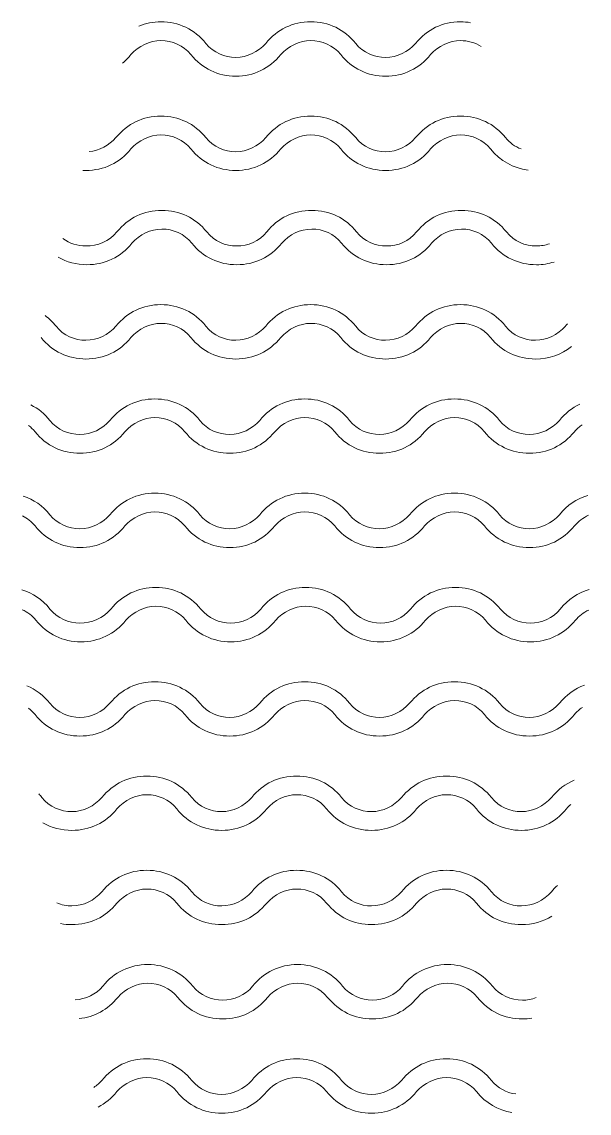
# Model space of a CAD drawing. Header units: inches. Extents: x 70 to 1671, y -1124 to -34.
# Drawn here: x 1274.2 to 1367, y -874.2 to -695.8 of the extents above; entities that cross this region are included whole.
import ezdxf

# ---------------------------------------------------------------- set-up
doc = ezdxf.new("R2010")
doc.units = ezdxf.units.IN
doc.header["$MEASUREMENT"] = 0
doc.layers.add('creasing lines + designs', color=7, linetype='Continuous')

# ---------------------------------------------------------------- blocks, each defined once
blk = doc.blocks.new('block 31')
at = {"layer": 'creasing lines + designs', "color": 3, "lineweight": 5}
for points, knots in [([(1293.3, -696.49), (1294.42, -696.03), (1295.64, -695.79), (1296.92, -695.79), (1299.83, -695.79), (1302.44, -697.02), (1304.27, -699.32), (1305.5, -700.85), (1307.34, -701.61), (1309.18, -701.61), (1311.02, -701.61), (1312.85, -700.7), (1314.08, -699.32), (1315.92, -697.02), (1318.52, -695.79), (1321.43, -695.79), (1324.35, -695.79), (1326.95, -697.02), (1328.79, -699.32), (1330.01, -700.85), (1331.85, -701.61), (1333.69, -701.61), (1335.53, -701.61), (1337.37, -700.7), (1338.59, -699.32), (1340.43, -697.02), (1343.04, -695.79), (1345.95, -695.79), (1346.51, -695.79), (1347.06, -695.84), (1347.6, -695.93)], [0, 0, 0, 0, 1, 1, 1, 2, 2, 2, 3, 3, 3, 4, 4, 4, 5, 5, 5, 6, 6, 6, 7, 7, 7, 8, 8, 8, 9, 9, 9, 10, 10, 10, 10]), ([(1349.33, -699.81), (1348.31, -699.18), (1347.13, -698.86), (1345.95, -698.86), (1344.11, -698.86), (1342.27, -699.78), (1341.05, -701.15), (1339.21, -703.45), (1336.6, -704.68), (1333.69, -704.68), (1330.78, -704.68), (1328.18, -703.45), (1326.34, -701.15), (1325.11, -699.62), (1323.27, -698.86), (1321.43, -698.86), (1319.6, -698.86), (1317.76, -699.78), (1316.53, -701.15), (1314.69, -703.45), (1312.09, -704.68), (1309.18, -704.68), (1306.27, -704.68), (1303.66, -703.45), (1301.82, -701.15), (1300.6, -699.62), (1298.76, -698.86), (1296.92, -698.86), (1295.08, -698.86), (1293.24, -699.78), (1292.02, -701.15), (1291.6, -701.68), (1291.14, -702.14), (1290.65, -702.55)], [0, 0, 0, 0, 1, 1, 1, 2, 2, 2, 3, 3, 3, 4, 4, 4, 5, 5, 5, 6, 6, 6, 7, 7, 7, 8, 8, 8, 9, 9, 9, 10, 10, 10, 11, 11, 11, 11]), ([(1285.16, -717), (1286.83, -716.86), (1288.45, -715.98), (1289.57, -714.73), (1291.41, -712.43), (1294.01, -711.21), (1296.92, -711.21), (1299.83, -711.21), (1302.44, -712.43), (1304.27, -714.73), (1305.5, -716.26), (1307.34, -717.03), (1309.18, -717.03), (1311.02, -717.03), (1312.85, -716.11), (1314.08, -714.73), (1315.92, -712.43), (1318.52, -711.21), (1321.43, -711.21), (1324.35, -711.21), (1326.95, -712.43), (1328.79, -714.73), (1330.01, -716.26), (1331.85, -717.03), (1333.69, -717.03), (1335.53, -717.03), (1337.37, -716.11), (1338.59, -714.73), (1340.43, -712.43), (1343.04, -711.21), (1345.95, -711.21), (1348.86, -711.21), (1351.46, -712.43), (1353.3, -714.73), (1353.99, -715.59), (1354.88, -716.2), (1355.85, -716.58)], [0, 0, 0, 0, 1, 1, 1, 2, 2, 2, 3, 3, 3, 4, 4, 4, 5, 5, 5, 6, 6, 6, 7, 7, 7, 8, 8, 8, 9, 9, 9, 10, 10, 10, 11, 11, 11, 12, 12, 12, 12]), ([(1356.99, -720.02), (1354.57, -719.72), (1352.43, -718.54), (1350.85, -716.57), (1349.63, -715.04), (1347.79, -714.27), (1345.95, -714.27), (1344.11, -714.27), (1342.27, -715.19), (1341.05, -716.57), (1339.21, -718.87), (1336.6, -720.09), (1333.69, -720.09), (1330.78, -720.09), (1328.18, -718.87), (1326.34, -716.57), (1325.11, -715.04), (1323.27, -714.27), (1321.43, -714.27), (1319.6, -714.27), (1317.76, -715.19), (1316.53, -716.57), (1314.69, -718.87), (1312.09, -720.09), (1309.18, -720.09), (1306.27, -720.09), (1303.66, -718.87), (1301.82, -716.57), (1300.6, -715.04), (1298.76, -714.27), (1296.92, -714.27), (1295.08, -714.27), (1293.24, -715.19), (1292.02, -716.57), (1290.18, -718.87), (1287.57, -720.09), (1284.66, -720.09), (1284.49, -720.09), (1284.31, -720.09), (1284.14, -720.08)], [0, 0, 0, 0, 1, 1, 1, 2, 2, 2, 3, 3, 3, 4, 4, 4, 5, 5, 5, 6, 6, 6, 7, 7, 7, 8, 8, 8, 9, 9, 9, 10, 10, 10, 11, 11, 11, 12, 12, 12, 13, 13, 13, 13]), ([(1280.87, -731.21), (1281.98, -732.03), (1283.32, -732.44), (1284.66, -732.44), (1286.5, -732.44), (1288.49, -731.68), (1289.72, -730.14), (1291.56, -727.85), (1294.16, -726.62), (1297.07, -726.62), (1299.98, -726.62), (1302.59, -727.85), (1304.43, -730.14), (1305.65, -731.68), (1307.49, -732.44), (1309.33, -732.44), (1311.17, -732.44), (1313.01, -731.68), (1314.23, -730.14), (1316.07, -727.85), (1318.68, -726.62), (1321.59, -726.62), (1324.5, -726.62), (1327.1, -727.85), (1328.94, -730.14), (1330.17, -731.68), (1332.01, -732.44), (1333.84, -732.44), (1335.68, -732.44), (1337.52, -731.68), (1338.75, -730.14), (1340.59, -727.85), (1343.19, -726.62), (1346.1, -726.62), (1349.01, -726.62), (1351.62, -727.85), (1353.46, -730.14), (1354.68, -731.68), (1356.52, -732.44), (1358.36, -732.44), (1359.09, -732.44), (1359.81, -732.32), (1360.5, -732.08)], [0, 0, 0, 0, 1, 1, 1, 2, 2, 2, 3, 3, 3, 4, 4, 4, 5, 5, 5, 6, 6, 6, 7, 7, 7, 8, 8, 8, 9, 9, 9, 10, 10, 10, 11, 11, 11, 12, 12, 12, 13, 13, 13, 14, 14, 14, 14]), ([(1361.25, -735.07), (1360.34, -735.35), (1359.37, -735.51), (1358.36, -735.51), (1355.45, -735.51), (1352.84, -734.28), (1351, -731.98), (1349.78, -730.45), (1347.94, -729.68), (1346.1, -729.68), (1344.26, -729.68), (1342.42, -730.6), (1341.2, -731.98), (1339.36, -734.28), (1336.76, -735.51), (1333.84, -735.51), (1330.93, -735.51), (1328.33, -734.28), (1326.49, -731.98), (1325.26, -730.45), (1323.43, -729.68), (1321.59, -729.68), (1319.75, -729.68), (1317.91, -730.6), (1316.69, -731.98), (1314.85, -734.28), (1312.24, -735.51), (1309.33, -735.51), (1306.42, -735.51), (1303.82, -734.28), (1301.98, -731.98), (1300.75, -730.45), (1298.91, -729.68), (1297.07, -729.68), (1295.24, -729.68), (1293.4, -730.6), (1292.17, -731.98), (1290.33, -734.28), (1287.73, -735.51), (1284.82, -735.51), (1283.11, -735.51), (1281.5, -735.08), (1280.1, -734.26)], [0, 0, 0, 0, 1, 1, 1, 2, 2, 2, 3, 3, 3, 4, 4, 4, 5, 5, 5, 6, 6, 6, 7, 7, 7, 8, 8, 8, 9, 9, 9, 10, 10, 10, 11, 11, 11, 12, 12, 12, 13, 13, 13, 14, 14, 14, 14]), ([(1277.97, -743.83), (1278.63, -744.31), (1279.23, -744.89), (1279.76, -745.56), (1280.99, -747.09), (1282.83, -747.85), (1284.66, -747.85), (1286.5, -747.85), (1288.34, -746.94), (1289.57, -745.56), (1291.41, -743.26), (1294.01, -742.03), (1296.92, -742.03), (1299.83, -742.03), (1302.44, -743.26), (1304.27, -745.56), (1305.5, -747.09), (1307.34, -747.85), (1309.18, -747.85), (1311.02, -747.85), (1312.85, -746.94), (1314.08, -745.56), (1315.92, -743.26), (1318.52, -742.03), (1321.43, -742.03), (1324.35, -742.03), (1326.95, -743.26), (1328.79, -745.56), (1330.01, -747.09), (1331.85, -747.85), (1333.69, -747.85), (1335.53, -747.85), (1337.37, -746.94), (1338.59, -745.56), (1340.43, -743.26), (1343.04, -742.03), (1345.95, -742.03), (1348.86, -742.03), (1351.46, -743.26), (1353.3, -745.56), (1354.53, -747.09), (1356.37, -747.85), (1358.21, -747.85), (1360.04, -747.85), (1361.88, -746.94), (1363.11, -745.56), (1363.22, -745.42), (1363.33, -745.29), (1363.44, -745.17)], [0, 0, 0, 0, 1, 1, 1, 2, 2, 2, 3, 3, 3, 4, 4, 4, 5, 5, 5, 6, 6, 6, 7, 7, 7, 8, 8, 8, 9, 9, 9, 10, 10, 10, 11, 11, 11, 12, 12, 12, 13, 13, 13, 14, 14, 14, 15, 15, 15, 16, 16, 16, 16]), ([(1364.1, -748.87), (1362.45, -750.21), (1360.41, -750.92), (1358.21, -750.92), (1355.29, -750.92), (1352.69, -749.69), (1350.85, -747.4), (1349.63, -745.86), (1347.79, -745.1), (1345.95, -745.1), (1344.11, -745.1), (1342.27, -746.02), (1341.05, -747.4), (1339.21, -749.69), (1336.6, -750.92), (1333.69, -750.92), (1330.78, -750.92), (1328.18, -749.69), (1326.34, -747.4), (1325.11, -745.86), (1323.27, -745.1), (1321.43, -745.1), (1319.6, -745.1), (1317.76, -746.02), (1316.53, -747.4), (1314.69, -749.69), (1312.09, -750.92), (1309.18, -750.92), (1306.27, -750.92), (1303.66, -749.69), (1301.82, -747.4), (1300.6, -745.86), (1298.76, -745.1), (1296.92, -745.1), (1295.08, -745.1), (1293.24, -746.02), (1292.02, -747.4), (1290.18, -749.69), (1287.57, -750.92), (1284.66, -750.92), (1281.75, -750.92), (1279.15, -749.69), (1277.31, -747.4)], [0, 0, 0, 0, 1, 1, 1, 2, 2, 2, 3, 3, 3, 4, 4, 4, 5, 5, 5, 6, 6, 6, 7, 7, 7, 8, 8, 8, 9, 9, 9, 10, 10, 10, 11, 11, 11, 12, 12, 12, 13, 13, 13, 14, 14, 14, 14]), ([(1275.65, -758.43), (1276.84, -759.02), (1277.89, -759.87), (1278.77, -760.97), (1280, -762.5), (1281.84, -763.27), (1283.68, -763.27), (1285.52, -763.27), (1287.35, -762.35), (1288.58, -760.97), (1290.42, -758.67), (1293.02, -757.45), (1295.93, -757.45), (1298.84, -757.45), (1301.45, -758.67), (1303.29, -760.97), (1304.51, -762.5), (1306.35, -763.27), (1308.19, -763.27), (1310.03, -763.27), (1311.87, -762.35), (1313.09, -760.97), (1314.93, -758.67), (1317.54, -757.45), (1320.45, -757.45), (1323.36, -757.45), (1325.96, -758.67), (1327.8, -760.97), (1329.03, -762.5), (1330.87, -763.27), (1332.7, -763.27), (1334.54, -763.27), (1336.38, -762.35), (1337.61, -760.97), (1339.45, -758.67), (1342.05, -757.45), (1344.96, -757.45), (1347.87, -757.45), (1350.48, -758.67), (1352.32, -760.97), (1353.54, -762.5), (1355.38, -763.27), (1357.22, -763.27), (1359.06, -763.27), (1360.9, -762.35), (1362.12, -760.97), (1363.06, -759.79), (1364.2, -758.9), (1365.48, -758.31)], [0, 0, 0, 0, 1, 1, 1, 2, 2, 2, 3, 3, 3, 4, 4, 4, 5, 5, 5, 6, 6, 6, 7, 7, 7, 8, 8, 8, 9, 9, 9, 10, 10, 10, 11, 11, 11, 12, 12, 12, 13, 13, 13, 14, 14, 14, 15, 15, 15, 16, 16, 16, 16]), ([(1365.86, -761.66), (1365.39, -761.99), (1364.96, -762.37), (1364.57, -762.81), (1362.73, -765.11), (1360.13, -766.33), (1357.22, -766.33), (1354.31, -766.33), (1351.7, -765.11), (1349.86, -762.81), (1348.64, -761.28), (1346.8, -760.51), (1344.96, -760.51), (1343.12, -760.51), (1341.28, -761.43), (1340.06, -762.81), (1338.22, -765.11), (1335.62, -766.33), (1332.7, -766.33), (1329.79, -766.33), (1327.19, -765.11), (1325.35, -762.81), (1324.12, -761.28), (1322.29, -760.51), (1320.45, -760.51), (1318.61, -760.51), (1316.77, -761.43), (1315.54, -762.81), (1313.71, -765.11), (1311.1, -766.33), (1308.19, -766.33), (1305.28, -766.33), (1302.67, -765.11), (1300.84, -762.81), (1299.61, -761.28), (1297.77, -760.51), (1295.93, -760.51), (1294.1, -760.51), (1292.26, -761.43), (1291.03, -762.81), (1289.19, -765.11), (1286.59, -766.33), (1283.68, -766.33), (1280.77, -766.33), (1278.16, -765.11), (1276.32, -762.81), (1276.01, -762.42), (1275.66, -762.08), (1275.27, -761.79)], [0, 0, 0, 0, 1, 1, 1, 2, 2, 2, 3, 3, 3, 4, 4, 4, 5, 5, 5, 6, 6, 6, 7, 7, 7, 8, 8, 8, 9, 9, 9, 10, 10, 10, 11, 11, 11, 12, 12, 12, 13, 13, 13, 14, 14, 14, 15, 15, 15, 16, 16, 16, 16]), ([(1274.39, -773.32), (1276.08, -773.87), (1277.59, -774.9), (1278.77, -776.38), (1280, -777.92), (1281.84, -778.68), (1283.68, -778.68), (1285.52, -778.68), (1287.35, -777.76), (1288.58, -776.38), (1290.42, -774.09), (1293.02, -772.86), (1295.93, -772.86), (1298.84, -772.86), (1301.45, -774.09), (1303.29, -776.38), (1304.51, -777.92), (1306.35, -778.68), (1308.19, -778.68), (1310.03, -778.68), (1311.87, -777.76), (1313.09, -776.38), (1314.93, -774.09), (1317.54, -772.86), (1320.45, -772.86), (1323.36, -772.86), (1325.96, -774.09), (1327.8, -776.38), (1329.03, -777.92), (1330.87, -778.68), (1332.7, -778.68), (1334.54, -778.68), (1336.38, -777.76), (1337.61, -776.38), (1339.45, -774.09), (1342.05, -772.86), (1344.96, -772.86), (1347.87, -772.86), (1350.48, -774.09), (1352.32, -776.38), (1353.54, -777.92), (1355.38, -778.68), (1357.22, -778.68), (1359.06, -778.68), (1360.9, -777.76), (1362.12, -776.38), (1363.37, -774.83), (1364.96, -773.77), (1366.76, -773.24)], [0, 0, 0, 0, 1, 1, 1, 2, 2, 2, 3, 3, 3, 4, 4, 4, 5, 5, 5, 6, 6, 6, 7, 7, 7, 8, 8, 8, 9, 9, 9, 10, 10, 10, 11, 11, 11, 12, 12, 12, 13, 13, 13, 14, 14, 14, 15, 15, 15, 16, 16, 16, 16]), ([(1366.9, -776.48), (1366.01, -776.88), (1365.23, -777.49), (1364.57, -778.22), (1362.73, -780.52), (1360.13, -781.75), (1357.22, -781.75), (1354.31, -781.75), (1351.7, -780.52), (1349.86, -778.22), (1348.64, -776.69), (1346.8, -775.92), (1344.96, -775.92), (1343.12, -775.92), (1341.28, -776.84), (1340.06, -778.22), (1338.22, -780.52), (1335.62, -781.75), (1332.7, -781.75), (1329.79, -781.75), (1327.19, -780.52), (1325.35, -778.22), (1324.12, -776.69), (1322.29, -775.92), (1320.45, -775.92), (1318.61, -775.92), (1316.77, -776.84), (1315.54, -778.22), (1313.71, -780.52), (1311.1, -781.75), (1308.19, -781.75), (1305.28, -781.75), (1302.67, -780.52), (1300.84, -778.22), (1299.61, -776.69), (1297.77, -775.92), (1295.93, -775.92), (1294.1, -775.92), (1292.26, -776.84), (1291.03, -778.22), (1289.19, -780.52), (1286.59, -781.75), (1283.68, -781.75), (1280.77, -781.75), (1278.16, -780.52), (1276.32, -778.22), (1275.75, -777.5), (1275.03, -776.96), (1274.25, -776.58)], [0, 0, 0, 0, 1, 1, 1, 2, 2, 2, 3, 3, 3, 4, 4, 4, 5, 5, 5, 6, 6, 6, 7, 7, 7, 8, 8, 8, 9, 9, 9, 10, 10, 10, 11, 11, 11, 12, 12, 12, 13, 13, 13, 14, 14, 14, 15, 15, 15, 16, 16, 16, 16]), ([(1274.16, -788.66), (1275.95, -789.19), (1277.54, -790.25), (1278.77, -791.8), (1280, -793.33), (1281.84, -794.1), (1283.68, -794.1), (1285.52, -794.1), (1287.51, -793.33), (1288.73, -791.8), (1290.57, -789.5), (1293.18, -788.27), (1296.09, -788.27), (1299, -788.27), (1301.6, -789.5), (1303.44, -791.8), (1304.67, -793.33), (1306.51, -794.1), (1308.34, -794.1), (1310.18, -794.1), (1312.02, -793.33), (1313.25, -791.8), (1315.09, -789.5), (1317.69, -788.27), (1320.6, -788.27), (1323.51, -788.27), (1326.12, -789.5), (1327.95, -791.8), (1329.18, -793.33), (1331.02, -794.1), (1332.86, -794.1), (1334.7, -794.1), (1336.53, -793.33), (1337.76, -791.8), (1339.6, -789.5), (1342.2, -788.27), (1345.11, -788.27), (1348.03, -788.27), (1350.63, -789.5), (1352.47, -791.8), (1353.69, -793.33), (1355.53, -794.1), (1357.37, -794.1), (1359.21, -794.1), (1361.05, -793.33), (1362.27, -791.8), (1363.54, -790.22), (1365.16, -789.15), (1366.99, -788.63)], [0, 0, 0, 0, 1, 1, 1, 2, 2, 2, 3, 3, 3, 4, 4, 4, 5, 5, 5, 6, 6, 6, 7, 7, 7, 8, 8, 8, 9, 9, 9, 10, 10, 10, 11, 11, 11, 12, 12, 12, 13, 13, 13, 14, 14, 14, 15, 15, 15, 16, 16, 16, 16]), ([(1366.91, -791.96), (1366.08, -792.36), (1365.34, -792.94), (1364.73, -793.64), (1362.89, -795.93), (1360.28, -797.16), (1357.37, -797.16), (1354.46, -797.16), (1351.86, -795.93), (1350.02, -793.64), (1348.79, -792.1), (1346.95, -791.34), (1345.11, -791.34), (1343.28, -791.34), (1341.44, -792.26), (1340.21, -793.64), (1338.37, -795.93), (1335.77, -797.16), (1332.86, -797.16), (1329.95, -797.16), (1327.34, -795.93), (1325.5, -793.64), (1324.28, -792.1), (1322.44, -791.34), (1320.6, -791.34), (1318.76, -791.34), (1316.92, -792.26), (1315.7, -793.64), (1313.86, -795.93), (1311.25, -797.16), (1308.34, -797.16), (1305.43, -797.16), (1302.83, -795.93), (1300.99, -793.64), (1299.76, -792.1), (1297.93, -791.34), (1296.09, -791.34), (1294.25, -791.34), (1292.41, -792.26), (1291.18, -793.64), (1289.35, -795.93), (1286.74, -797.16), (1283.83, -797.16), (1280.92, -797.16), (1278.31, -795.93), (1276.48, -793.64), (1275.86, -792.87), (1275.09, -792.29), (1274.24, -791.91)], [0, 0, 0, 0, 1, 1, 1, 2, 2, 2, 3, 3, 3, 4, 4, 4, 5, 5, 5, 6, 6, 6, 7, 7, 7, 8, 8, 8, 9, 9, 9, 10, 10, 10, 11, 11, 11, 12, 12, 12, 13, 13, 13, 14, 14, 14, 15, 15, 15, 16, 16, 16, 16]), ([(1274.96, -804.35), (1276.42, -804.94), (1277.72, -805.9), (1278.77, -807.21), (1280, -808.74), (1281.84, -809.51), (1283.68, -809.51), (1285.52, -809.51), (1287.35, -808.59), (1288.58, -807.21), (1290.42, -804.91), (1293.02, -803.69), (1295.93, -803.69), (1298.84, -803.69), (1301.45, -804.91), (1303.29, -807.21), (1304.51, -808.74), (1306.35, -809.51), (1308.19, -809.51), (1310.03, -809.51), (1311.87, -808.59), (1313.09, -807.21), (1314.93, -804.91), (1317.54, -803.69), (1320.45, -803.69), (1323.36, -803.69), (1325.96, -804.91), (1327.8, -807.21), (1329.03, -808.74), (1330.87, -809.51), (1332.7, -809.51), (1334.54, -809.51), (1336.38, -808.59), (1337.61, -807.21), (1339.45, -804.91), (1342.05, -803.69), (1344.96, -803.69), (1347.87, -803.69), (1350.48, -804.91), (1352.32, -807.21), (1353.54, -808.74), (1355.38, -809.51), (1357.22, -809.51), (1359.06, -809.51), (1360.9, -808.59), (1362.12, -807.21), (1363.23, -805.82), (1364.63, -804.82), (1366.2, -804.25)], [0, 0, 0, 0, 1, 1, 1, 2, 2, 2, 3, 3, 3, 4, 4, 4, 5, 5, 5, 6, 6, 6, 7, 7, 7, 8, 8, 8, 9, 9, 9, 10, 10, 10, 11, 11, 11, 12, 12, 12, 13, 13, 13, 14, 14, 14, 15, 15, 15, 16, 16, 16, 16]), ([(1365.88, -807.88), (1365.4, -808.22), (1364.96, -808.61), (1364.57, -809.05), (1362.73, -811.35), (1360.13, -812.57), (1357.22, -812.57), (1354.31, -812.57), (1351.7, -811.35), (1349.86, -809.05), (1348.64, -807.52), (1346.8, -806.75), (1344.96, -806.75), (1343.12, -806.75), (1341.28, -807.67), (1340.06, -809.05), (1338.22, -811.35), (1335.62, -812.57), (1332.7, -812.57), (1329.79, -812.57), (1327.19, -811.35), (1325.35, -809.05), (1324.12, -807.52), (1322.29, -806.75), (1320.45, -806.75), (1318.61, -806.75), (1316.77, -807.67), (1315.54, -809.05), (1313.71, -811.35), (1311.1, -812.57), (1308.19, -812.57), (1305.28, -812.57), (1302.67, -811.35), (1300.84, -809.05), (1299.61, -807.52), (1297.77, -806.75), (1295.93, -806.75), (1294.1, -806.75), (1292.26, -807.67), (1291.03, -809.05), (1289.19, -811.35), (1286.59, -812.57), (1283.68, -812.57), (1280.77, -812.57), (1278.16, -811.35), (1276.32, -809.05), (1276.01, -808.66), (1275.66, -808.32), (1275.28, -808.03)], [0, 0, 0, 0, 1, 1, 1, 2, 2, 2, 3, 3, 3, 4, 4, 4, 5, 5, 5, 6, 6, 6, 7, 7, 7, 8, 8, 8, 9, 9, 9, 10, 10, 10, 11, 11, 11, 12, 12, 12, 13, 13, 13, 14, 14, 14, 15, 15, 15, 16, 16, 16, 16]), ([(1276.93, -822.02), (1277.11, -822.21), (1277.29, -822.41), (1277.46, -822.62), (1278.68, -824.16), (1280.52, -824.92), (1282.36, -824.92), (1284.2, -824.92), (1286.04, -824), (1287.26, -822.62), (1289.1, -820.33), (1291.71, -819.1), (1294.62, -819.1), (1297.53, -819.1), (1300.13, -820.33), (1301.97, -822.62), (1303.2, -824.16), (1305.04, -824.92), (1306.87, -824.92), (1308.71, -824.92), (1310.55, -824), (1311.78, -822.62), (1313.62, -820.33), (1316.22, -819.1), (1319.13, -819.1), (1322.04, -819.1), (1324.65, -820.33), (1326.49, -822.62), (1327.71, -824.16), (1329.55, -824.92), (1331.39, -824.92), (1333.23, -824.92), (1335.07, -824), (1336.29, -822.62), (1338.13, -820.33), (1340.73, -819.1), (1343.65, -819.1), (1346.56, -819.1), (1349.16, -820.33), (1351, -822.62), (1352.23, -824.16), (1354.06, -824.92), (1355.9, -824.92), (1357.74, -824.92), (1359.58, -824), (1360.81, -822.62), (1361.83, -821.34), (1363.1, -820.39), (1364.52, -819.8)], [0, 0, 0, 0, 1, 1, 1, 2, 2, 2, 3, 3, 3, 4, 4, 4, 5, 5, 5, 6, 6, 6, 7, 7, 7, 8, 8, 8, 9, 9, 9, 10, 10, 10, 11, 11, 11, 12, 12, 12, 13, 13, 13, 14, 14, 14, 15, 15, 15, 16, 16, 16, 16]), ([(1363.97, -823.76), (1363.72, -823.97), (1363.48, -824.21), (1363.26, -824.46), (1361.42, -826.76), (1358.81, -827.99), (1355.9, -827.99), (1352.99, -827.99), (1350.39, -826.76), (1348.55, -824.46), (1347.32, -822.93), (1345.48, -822.16), (1343.65, -822.16), (1341.81, -822.16), (1339.97, -823.08), (1338.74, -824.46), (1336.9, -826.76), (1334.3, -827.99), (1331.39, -827.99), (1328.48, -827.99), (1325.87, -826.76), (1324.03, -824.46), (1322.81, -822.93), (1320.97, -822.16), (1319.13, -822.16), (1317.29, -822.16), (1315.45, -823.08), (1314.23, -824.46), (1312.39, -826.76), (1309.79, -827.99), (1306.87, -827.99), (1303.96, -827.99), (1301.36, -826.76), (1299.52, -824.46), (1298.29, -822.93), (1296.46, -822.16), (1294.62, -822.16), (1292.78, -822.16), (1290.94, -823.08), (1289.71, -824.46), (1287.88, -826.76), (1285.27, -827.99), (1282.36, -827.99), (1280.64, -827.99), (1279.03, -827.56), (1277.62, -826.73)], [0, 0, 0, 0, 1, 1, 1, 2, 2, 2, 3, 3, 3, 4, 4, 4, 5, 5, 5, 6, 6, 6, 7, 7, 7, 8, 8, 8, 9, 9, 9, 10, 10, 10, 11, 11, 11, 12, 12, 12, 13, 13, 13, 14, 14, 14, 15, 15, 15, 15]), ([(1279.88, -839.84), (1280.67, -840.17), (1281.51, -840.34), (1282.36, -840.34), (1284.2, -840.34), (1286.04, -839.42), (1287.26, -838.04), (1289.1, -835.74), (1291.71, -834.51), (1294.62, -834.51), (1297.53, -834.51), (1300.13, -835.74), (1301.97, -838.04), (1303.2, -839.57), (1305.04, -840.34), (1306.87, -840.34), (1308.71, -840.34), (1310.55, -839.42), (1311.78, -838.04), (1313.62, -835.74), (1316.22, -834.51), (1319.13, -834.51), (1322.04, -834.51), (1324.65, -835.74), (1326.49, -838.04), (1327.71, -839.57), (1329.55, -840.34), (1331.39, -840.34), (1333.23, -840.34), (1335.07, -839.42), (1336.29, -838.04), (1338.13, -835.74), (1340.73, -834.51), (1343.65, -834.51), (1346.56, -834.51), (1349.16, -835.74), (1351, -838.04), (1352.23, -839.57), (1354.06, -840.34), (1355.9, -840.34), (1357.74, -840.34), (1359.58, -839.42), (1360.81, -838.04), (1361.11, -837.65), (1361.44, -837.3), (1361.79, -836.98)], [0, 0, 0, 0, 1, 1, 1, 2, 2, 2, 3, 3, 3, 4, 4, 4, 5, 5, 5, 6, 6, 6, 7, 7, 7, 8, 8, 8, 9, 9, 9, 10, 10, 10, 11, 11, 11, 12, 12, 12, 13, 13, 13, 14, 14, 14, 15, 15, 15, 15]), ([(1360.87, -842.01), (1359.41, -842.92), (1357.71, -843.4), (1355.9, -843.4), (1352.99, -843.4), (1350.39, -842.17), (1348.55, -839.88), (1347.32, -838.34), (1345.48, -837.58), (1343.65, -837.58), (1341.81, -837.58), (1339.97, -838.5), (1338.74, -839.88), (1336.9, -842.17), (1334.3, -843.4), (1331.39, -843.4), (1328.48, -843.4), (1325.87, -842.17), (1324.03, -839.88), (1322.81, -838.34), (1320.97, -837.58), (1319.13, -837.58), (1317.29, -837.58), (1315.45, -838.5), (1314.23, -839.88), (1312.39, -842.17), (1309.79, -843.4), (1306.87, -843.4), (1303.96, -843.4), (1301.36, -842.17), (1299.52, -839.88), (1298.29, -838.34), (1296.46, -837.58), (1294.62, -837.58), (1292.78, -837.58), (1290.94, -838.5), (1289.71, -839.88), (1287.88, -842.17), (1285.27, -843.4), (1282.36, -843.4), (1281.72, -843.4), (1281.1, -843.34), (1280.5, -843.22)], [0, 0, 0, 0, 1, 1, 1, 2, 2, 2, 3, 3, 3, 4, 4, 4, 5, 5, 5, 6, 6, 6, 7, 7, 7, 8, 8, 8, 9, 9, 9, 10, 10, 10, 11, 11, 11, 12, 12, 12, 13, 13, 13, 14, 14, 14, 14]), ([(1282.91, -855.72), (1284.59, -855.58), (1286.31, -854.83), (1287.42, -853.45), (1289.25, -851.15), (1291.86, -849.93), (1294.77, -849.93), (1297.68, -849.93), (1300.29, -851.15), (1302.12, -853.45), (1303.35, -854.98), (1305.19, -855.75), (1307.03, -855.75), (1308.87, -855.75), (1310.7, -854.98), (1311.93, -853.45), (1313.77, -851.15), (1316.37, -849.93), (1319.28, -849.93), (1322.2, -849.93), (1324.8, -851.15), (1326.64, -853.45), (1327.86, -854.98), (1329.7, -855.75), (1331.54, -855.75), (1333.38, -855.75), (1335.22, -854.98), (1336.44, -853.45), (1338.28, -851.15), (1340.89, -849.93), (1343.8, -849.93), (1346.71, -849.93), (1349.31, -851.15), (1351.15, -853.45), (1352.38, -854.98), (1354.22, -855.75), (1356.06, -855.75), (1356.83, -855.75), (1357.6, -855.61), (1358.32, -855.34)], [0, 0, 0, 0, 1, 1, 1, 2, 2, 2, 3, 3, 3, 4, 4, 4, 5, 5, 5, 6, 6, 6, 7, 7, 7, 8, 8, 8, 9, 9, 9, 10, 10, 10, 11, 11, 11, 12, 12, 12, 13, 13, 13, 13]), ([(1357.63, -858.69), (1357.12, -858.77), (1356.59, -858.81), (1356.06, -858.81), (1353.14, -858.81), (1350.54, -857.59), (1348.7, -855.29), (1347.48, -853.76), (1345.64, -852.99), (1343.8, -852.99), (1341.96, -852.99), (1340.12, -853.91), (1338.9, -855.29), (1337.06, -857.59), (1334.45, -858.81), (1331.54, -858.81), (1328.63, -858.81), (1326.03, -857.59), (1324.19, -855.29), (1322.96, -853.76), (1321.12, -852.99), (1319.28, -852.99), (1317.45, -852.99), (1315.61, -853.91), (1314.38, -855.29), (1312.54, -857.59), (1309.94, -858.81), (1307.03, -858.81), (1304.12, -858.81), (1301.51, -857.59), (1299.67, -855.29), (1298.45, -853.76), (1296.61, -852.99), (1294.77, -852.99), (1292.93, -852.99), (1291.09, -853.91), (1289.87, -855.29), (1288.25, -857.31), (1286.03, -858.51), (1283.54, -858.76)], [0, 0, 0, 0, 1, 1, 1, 2, 2, 2, 3, 3, 3, 4, 4, 4, 5, 5, 5, 6, 6, 6, 7, 7, 7, 8, 8, 8, 9, 9, 9, 10, 10, 10, 11, 11, 11, 12, 12, 12, 13, 13, 13, 13]), ([(1285.95, -870.01), (1286.43, -869.68), (1286.88, -869.3), (1287.26, -868.86), (1289.1, -866.57), (1291.71, -865.34), (1294.62, -865.34), (1297.53, -865.34), (1300.13, -866.57), (1301.97, -868.86), (1303.2, -870.4), (1305.04, -871.16), (1306.87, -871.16), (1308.71, -871.16), (1310.55, -870.24), (1311.78, -868.86), (1313.62, -866.57), (1316.22, -865.34), (1319.13, -865.34), (1322.04, -865.34), (1324.65, -866.57), (1326.49, -868.86), (1327.71, -870.4), (1329.55, -871.16), (1331.39, -871.16), (1333.23, -871.16), (1335.07, -870.24), (1336.29, -868.86), (1338.13, -866.57), (1340.73, -865.34), (1343.65, -865.34), (1346.56, -865.34), (1349.16, -866.57), (1351, -868.86), (1352.02, -870.14), (1353.46, -870.87), (1354.97, -871.09)], [0, 0, 0, 0, 1, 1, 1, 2, 2, 2, 3, 3, 3, 4, 4, 4, 5, 5, 5, 6, 6, 6, 7, 7, 7, 8, 8, 8, 9, 9, 9, 10, 10, 10, 11, 11, 11, 12, 12, 12, 12]), ([(1354.33, -874.1), (1352.06, -873.74), (1350.05, -872.58), (1348.55, -870.7), (1347.32, -869.17), (1345.48, -868.4), (1343.65, -868.4), (1341.81, -868.4), (1339.97, -869.32), (1338.74, -870.7), (1336.9, -873), (1334.3, -874.23), (1331.39, -874.23), (1328.48, -874.23), (1325.87, -873), (1324.03, -870.7), (1322.81, -869.17), (1320.97, -868.4), (1319.13, -868.4), (1317.29, -868.4), (1315.45, -869.32), (1314.23, -870.7), (1312.39, -873), (1309.79, -874.23), (1306.87, -874.23), (1303.96, -874.23), (1301.36, -873), (1299.52, -870.7), (1298.29, -869.17), (1296.46, -868.4), (1294.62, -868.4), (1292.78, -868.4), (1290.94, -869.32), (1289.71, -870.7), (1288.85, -871.79), (1287.8, -872.63), (1286.64, -873.22)], [0, 0, 0, 0, 1, 1, 1, 2, 2, 2, 3, 3, 3, 4, 4, 4, 5, 5, 5, 6, 6, 6, 7, 7, 7, 8, 8, 8, 9, 9, 9, 10, 10, 10, 11, 11, 11, 12, 12, 12, 12])]:
    blk.add_open_spline(points, degree=3, knots=knots, dxfattribs=at)

msp = doc.modelspace()

# ---------------------------------------------------------------- block references
at = {"layer": 'creasing lines + designs'}
msp.add_blockref('block 31', (0, 0), dxfattribs=at)

doc.saveas('drawing.dxf')
